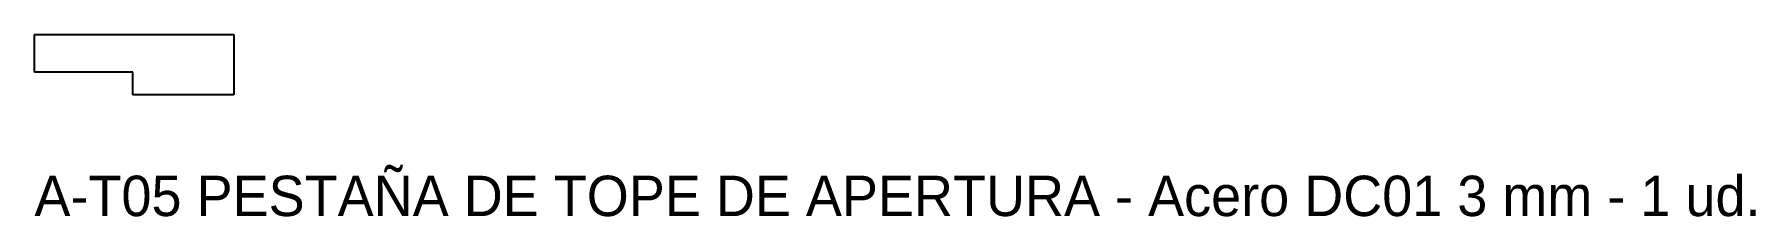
# Model space of a CAD drawing. Header units: millimetres. Extents: x -11 to 159, y -15 to 3.
import ezdxf

# ---------------------------------------------------------------- set-up
doc = ezdxf.new("R2010")
doc.units = ezdxf.units.MM
doc.layers.add('CORTE', color=7, linetype='CONTINUOUS')
doc.layers.add('TEXTO', color=3, linetype='CONTINUOUS')

msp = doc.modelspace()

# ---------------------------------------------------------------- linework, layer by layer
at = {"layer": 'CORTE'}
for p, q in [((-11.01, -1.18), (-11.01, 2.57)), ((-11.01, 2.57), (8.74, 2.57)), ((8.74, 2.57), (8.74, -3.43)), ((-1.26, -1.18), (-11.01, -1.18)), ((-1.26, -3.43), (-1.26, -1.18)), ((8.74, -3.43), (-1.26, -3.43))]:
    msp.add_line(p, q, dxfattribs=at)

# ---------------------------------------------------------------- texts
at = {"layer": 'TEXTO'}
msp.add_text('A-T05 PESTAÑA DE TOPE DE APERTURA - Acero DC01 3 mm - 1 ud.', height=4, dxfattribs=at).set_placement((-11.01, -15.43))

doc.saveas('drawing.dxf')
